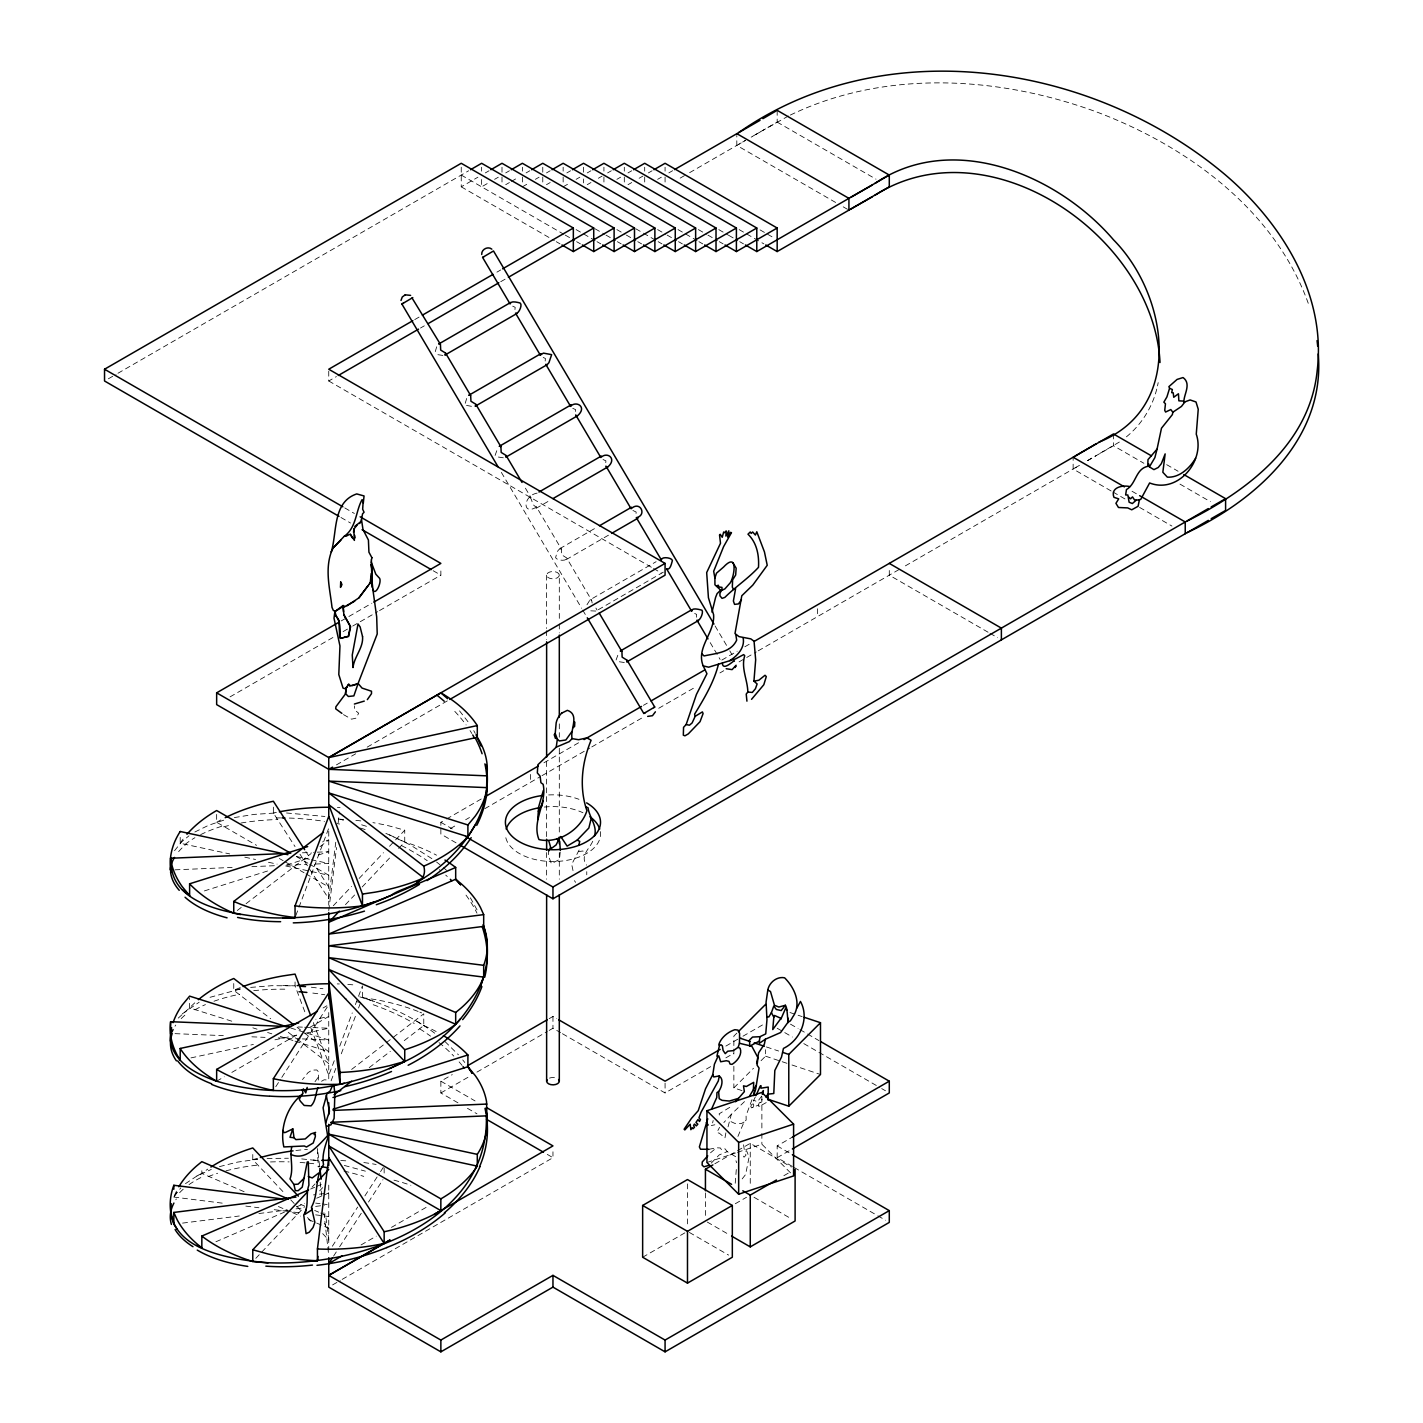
<?xml version="1.0" encoding="UTF-8"?>
<svg xmlns="http://www.w3.org/2000/svg" width="1423" height="1423" viewBox="0 0 1423 1423"><rect width="100%" height="100%" fill="white"/><g stroke="black" fill="none" stroke-linecap="round" stroke-linejoin="round"><path stroke-width="0.75" stroke-dasharray="5 3.75" d="M696.381 617.226L696.63 614.398L693.748 613.046M545.169 361.033L545.418 358.489L542.537 357.155M514.948 309.556L515.179 307.315L512.298 305.981M560.217 852.021L559.506 859.403L551.395 863.725L548.264 855.259L548.673 851.096M335.757 842.256L328.749 898.785L299.844 854.031M338.176 822.69L339.528 811.822M328.749 910.542L336.557 847.503M592.751 841.242C589.353 849.015 579.748 855.81 586.596 865.148M744.496 1101.598L731.369 1114.262L727.989 1127.052M725.89 1132.85L724.947 1137.955L719.344 1133.17L716.801 1132.583L719.558 1127.354M495.097 455.431L497.676 448.209M616.088 659.987L618.72 652.766M1157.522 385.9L1158.197 382.627M597.073 610.058L595.899 608.066M736.296 1169.528L735.14 1184.381M318.307 1080.057L318.716 1072.142L316.813 1069.971L311.904 1070.114L307.991 1072.675L302.494 1079.577M1156.739 389.119C1151.883 408.348 1140.57 425.886 1124.864 438.053M758.512 1105.102L759.206 1102.843L761.163 1102.078L759.953 1106.062L758.566 1106.276L758.512 1105.102L751.486 1107.859L750.775 1106.4L755.275 1097.115M737.914 1136.443L744.033 1122.071L746.15 1120.079L746.079 1115.561L752.002 1099.641M752.98 1107.574L753.781 1105.137L753.229 1103.91L751.611 1104.408M586.97 604.775L590.047 599.83L656.128 561.694M295.842 915.54L298.19 909.297M298.972 907.216L328.749 828.168L328.749 905.224M334.245 1060.74L328.749 1075.308L309.947 1025.378M339.723 1046.19L352.264 1012.909M355.394 1004.585L357.76 998.341M358.543 996.26L362.456 985.854L362.456 997.63L371.723 1000.618M331.097 1080.822L335.81 1068.353M341.289 1053.785L355.394 1016.342M358.543 1008.035L360.891 1001.792M174.353 1195.711L177.039 1189.948A158.611 91.57 0 0 1 177.911 1188.347M466.655 398.493L464.698 405.093L473.094 406.604M436.665 346.803L434.62 353.971M579.125 850.029L571.69 864.384L573.184 871.392M731.369 1114.262L723.845 1122.569M314.999 1081.693L317.934 1077.673L318.485 1079.31M761.714 1096.066L757.463 1101.74L753.639 1100.246M174.353 1196.138L180.863 1187.831M174.104 1196.672L177.075 1192.172M174.531 850.705L181.593 841.918L188.974 835.799M275.76 1086.727L280.58 1079.274M281.79 1077.407L327.557 1006.559M332.359 1246.228L357.653 1207.078M364.893 1195.889L379.336 1173.513M380.546 1171.645L384.157 1166.06M333.569 1256.135L338.389 1248.683M339.599 1246.815L361.282 1213.25M368.504 1202.061L382.947 1179.685M742.183 1178.902L745.599 1174.544L749.103 1157.024L746.541 1150.673L744.62 1151.883L743.571 1144.786M713.172 1120.506L712.621 1122.889M178.249 1018.103L189.615 1007.893A158.682 91.606 0 0 1 196.303 1001.472M333.32 905.722L351.552 886.44M359.147 878.418L383.463 852.715M389.546 846.276L394.1 841.455M395.612 839.855L404.737 830.214L389.422 825.98A158.629 91.588 0 0 0 372.915 822.636M345.469 904.637L354.594 894.996M362.189 886.974L389.546 858.051M398.653 848.41L404.737 841.989L404.737 830.214M312.046 1187.12L315.07 1183.9M255.82 1258.341L304.433 1206.917M319.641 1190.855L322.683 1187.636M736.883 1033.098L733.859 1036.104L733.859 1046.901M741.988 1090.605L733.859 1087.884L753.496 1068.264M761.038 1060.704L765.574 1056.186L765.574 1049.712M182.322 1013.816L199.184 1002.201M729.768 1107.361L719.077 1113.871L719.504 1115.116L716.641 1117.268M710.522 1152.808L716.427 1147.774L720.412 1147.987L721.674 1150.086L724.965 1148.752L727.224 1151.616L736.812 1157.397M711.215 1163.142L719.238 1154.907L727.224 1151.616M185.47 1183.651L196.961 1175.985L211.316 1169.421M237.267 910.507L244.294 905.081M246.054 903.712L311.157 853.515M319.962 846.721L328.749 839.944L322.434 841.936M351.623 1069.42L423.769 1013.799L423.769 1025.556L402.656 1041.849M369.215 1067.624L390.329 1051.348M537.111 493.123C523.148 495.489 521.796 516.14 536.524 507.033L561.391 549.082L561.658 554.774L566.603 557.887L591.63 600.257L592.146 602.978M561.302 548.922C557.549 547.837 556.482 554.81 555.61 557.62C556.322 560.324 566.496 561.694 566.728 558.136M1119.35 442.055L1099.001 453.901M766.232 1102.594L759.953 1106.062M1087.368 460.696L1113.48 445.719L1143.896 463.275M788.413 116.01L762.853 130.4M1075.165 467.847L1079.577 465.285L902.68 567.421M1087.457 460.696L1096.261 455.573M777.171 110.336L777.171 122.111L751.148 137.142M108.379 378.785L116.046 374.356M117.967 373.253L468.647 170.778M461.248 167.203L461.248 186.822L477.915 177.199M485.332 172.912L489.032 170.778M487.182 183.62L481.632 186.822L481.632 177.021M494.599 179.334L498.299 177.199M505.716 172.912L509.416 170.778M505.716 184.688L509.416 182.553M511.266 181.468L518.684 177.199M526.101 172.912L529.801 170.778M522.383 186.822L527.951 183.62M535.368 179.334L539.068 177.199M546.485 172.912L550.185 170.778M546.485 184.688L550.185 182.553M566.852 172.912L570.57 170.778M563.152 186.822L568.72 183.62M576.119 179.334L579.837 177.199M587.237 172.912L590.954 170.778M587.237 184.688L590.954 182.553M598.354 178.266L602.071 176.132M607.621 172.912L611.339 170.778M616.888 179.334L620.588 177.199M628.005 172.912L631.723 170.778M628.005 184.688L631.723 182.553M639.123 178.266L642.84 176.132M648.39 172.912L652.09 170.778M414.751 319.588L420.479 316.28M496.912 272.149L500.736 269.943M657.657 179.334L661.357 177.199M668.846 172.877L672.617 170.707M328.749 371.19L328.749 380.99L336.397 376.579M420.479 328.037L424.303 325.831M500.736 281.701L506.463 278.392M680.176 178.106L687.718 173.748M689.621 172.663L745.723 140.272L738.857 144.239M341.218 620.926L346.963 617.6M348.884 616.497L371.865 603.227M536.009 508.402L549.225 500.771M230.064 696.861L333.551 637.13M343.121 631.599L350.787 627.169M352.708 626.067L377.629 611.677M379.532 610.574L440.863 575.159L440.863 567.315M559.79 548.655L595.668 527.951M566.247 559.577L609.667 534.497M598.371 609.667L664.452 571.512M336.433 764.898L355.661 753.799M367.187 747.146L447.907 700.543M456.054 842.843L440.863 834.056L440.863 822.298L444.67 820.093M446.591 818.99L482.842 798.054M543.942 762.781L580.282 741.792M643.427 705.346L647.252 703.14M721.87 660.059L737.167 651.218M744.834 646.789L750.561 643.481M450.397 828.56L456.125 825.251M465.659 819.737L469.483 817.531M484.745 808.726L540.117 776.762M542.021 775.66L589.851 748.036M591.772 746.933L643.427 717.103M658.724 708.28L695.082 687.291M719.949 672.919L723.773 670.713M739.088 661.873L744.834 658.564M746.737 657.462L756.307 651.947M758.228 650.827L900.777 568.542M323.057 1007.982L326.845 1005.794M216.652 1081.178L224.247 1076.802M231.842 1072.408L296.446 1035.108M309.752 1027.424L328.749 1016.467L315.835 1019.242M321.545 1081.267L324.124 1079.79L329.887 1080.093M457.957 1102.825L440.863 1092.953L440.863 1081.195L452.265 1074.614M549.171 1018.655L552.96 1016.467L556.767 1018.655M440.863 1092.953L469.359 1076.5M476.954 1072.106L547.268 1031.533M549.171 1030.43L552.96 1028.242L560.555 1032.618M361.051 1244.947L376.259 1236.16M391.45 1227.391L427.558 1206.544M725.872 1046.083L741.063 1037.314M742.966 1036.211L763.866 1024.151M332.591 1284.916L340.257 1280.487M342.16 1279.384L552.96 1157.682L552.96 1151.794M562.459 1033.721L665.075 1092.953L710.664 1066.627M725.872 1057.858L733.468 1053.465M714.773 1163.818L750.259 1143.327L791.366 1167.056M792.38 1166.451L777.171 1157.682L777.171 1145.906L792.38 1137.137M777.171 1157.682L792.38 1148.912M642.645 1257.238L685.619 1232.425M735.317 1203.733L746.524 1197.259M783.895 1175.683L791.366 1171.36M760.024 132.09L751.184 137.159M194.862 831.993L208.754 825.215L223.802 820.164M196.925 1175.967L198.42 1175.149M744.033 1122.071L741.365 1123.512L734.677 1123.334L730.07 1121.235M198.722 1174.989L201.835 1173.424A158.665 91.606 0 0 1 207.776 1169.119M529.658 497.427C533.074 499.348 530.868 505.307 536.453 506.873M590.136 599.777L591.541 600.097M790.352 115.05C886.262 68.855 1000.44 76.326 1098.289 112.577C1188.845 147.103 1276.573 211.529 1309.267 306.176M310.623 1189.041L314.643 1187.316M316.671 1186.444L322.719 1183.829M215.94 1241.745L284.44 1212.129M296.518 1206.917L304.575 1203.431M316.671 1198.202L328.749 1192.99L313.487 1194.893M240.238 987.598L233.746 990.266L233.746 980.447M210.035 997.31L240.718 988.914M578.289 851.648L582.968 850.972L584.711 853.978M706.946 1162.502L735.424 1153.021M737.47 1152.345L761.874 1144.199L793.589 1175.914M595.792 611.054L588.731 610.734M204.361 890.923L267.613 870.983M286.592 865.006L309.787 857.695M318.218 855.027L328.749 851.701L313.38 852.341M219.48 1166.611L237.499 1162.111L257.51 1159.247L252.778 1159.709L252.778 1151.865M257.474 1158.286L252.778 1159.709L284.689 1193.452M711.304 1125.557L714.826 1124.775M190.967 1057.894L253.401 1044.446M274.941 1039.822L296.464 1035.179M305.073 1033.329L328.749 1028.224L304.593 1027.228M708.903 1149.322L716.427 1147.774M234.368 817.567L254.077 814.401L275.404 812.995M240.238 988.967L233.746 990.266L270.69 1018.761M761.358 1099.89L762.319 1099.748M182.571 1223.104L239.295 1215.989M258.933 1213.517L287.304 1209.959M296.02 1208.856L302.565 1208.038M315.657 1206.402L324.391 1205.299M250.661 987.402L271.757 985.694L294.081 985.837M267.097 1158.482L288.389 1158.233M442.855 355.43L435.776 354.363M503.333 457.797L496.253 456.73M624.306 662.513L617.226 661.446M302.405 852.804L311.175 852.43M175.011 869.827L232.109 867.461M251.889 866.66L276.044 865.646M287.019 865.202L306.799 864.384M315.568 864.028L328.749 863.476L311.53 859.777M282.732 985.499L295.059 985.854L305.233 1012.909M286.521 812.978L324.924 816.464M298.012 1026.961L302.405 1027.139M175.011 1033.649L223.322 1035.642M251.889 1036.816L265.052 1037.367M278.232 1037.918L300.2 1038.826M302.405 1038.915L328.749 1040L290.808 1028.029M343.245 819.399L340.061 819.257L341.129 819.47M301.694 1158.909L319.072 1160.759M313.22 1159.994L317.436 1160.528A158.576 91.552 0 0 1 319.552 1160.439M311.335 987.206L322.968 988.736M315.657 1203.111L320.033 1203.645M322.203 1203.929L328.749 1204.747M173.837 1197.063L224.016 1203.36M245.841 1206.099L258.933 1207.753M274.212 1209.675L291.662 1211.862M293.849 1212.129L300.395 1212.947M315.657 1214.868L322.203 1215.687M324.391 1215.971L328.749 1216.523L320.691 1213.036M362.456 997.63L374.783 999.48A158.611 91.57 0 0 1 416.832 1010.97L418.149 1011.468M296.464 856.521L309.378 859.296M180.205 837.382L180.205 843.252L229.726 853.925M244.792 857.162L255.553 859.492M268.467 862.267L277.094 864.117M285.703 865.967L309.378 871.072M311.53 871.534L328.749 875.252L309.752 864.277M338.532 818.954L344.348 820.235M341.395 819.541L343.245 819.95M344.33 1165.437L365.409 1171.165M359.734 996.847C386.54 1004.691 412.439 1016.484 434.851 1033.311M361.655 824.806L367.33 826.585M231.771 1021.198L189.615 1007.893L189.615 998.092M252.849 1027.833L257.065 1029.167M267.613 1032.493L271.829 1033.827M280.26 1036.478L292.907 1040.462M295.023 1041.138L328.749 1051.757L302.37 1031.408M789.978 1012.536L796.08 1014.563M798.107 1015.257L802.181 1016.609M766.41 1046.954L778.612 1051.028M765.574 1056.186L789.978 1064.315M792.006 1064.991L820.484 1074.49M372.488 1000.885L374.783 1001.685M419.892 1012.18L421.635 1012.891M385.864 833.362L404.737 841.989A158.682 91.606 0 0 1 436.523 855.187M389.422 834.803L410.322 844.96L433.019 859.367M300.555 1204.32L304.575 1206.064M314.643 1210.422L318.681 1212.165M244.133 1191.709L201.835 1173.424L201.835 1167.554M278.392 1206.526L290.47 1211.738M292.498 1212.609L300.555 1216.096M308.613 1219.582L314.643 1222.197M316.671 1223.069L322.719 1225.665M324.729 1226.537L328.749 1228.28L324.195 1223.46M777.171 122.111L875.981 179.156M835.621 202.457L736.812 145.413L736.812 135.594M843.216 206.833L848.926 210.124M760.078 229.903L773.365 237.588M1166.682 464.663L1178.084 471.244M739.177 229.619L763.866 243.867M1179.987 484.122L1210.386 501.679M718.793 229.619L728.291 235.097M728.807 235.4L737.79 240.576M739.693 241.679L743.482 243.867M698.408 229.601L706.519 234.297M707.907 235.097L717.405 240.576M719.309 241.679L723.115 243.867M1132.032 491.255L1137.724 494.546M678.024 229.601L697.021 240.576M698.924 241.679L702.731 243.867M1111.132 490.971L1073.138 469.021L1073.138 457.245M1113.035 492.056L1126.34 499.74M1139.627 507.424L1171.929 526.065M657.639 229.601L665.751 234.297M667.138 235.097L676.636 240.576M678.54 241.679L682.346 243.867M635.868 228.818L656.252 240.576M658.155 241.679L661.962 243.867M616.87 229.601L624.999 234.297M626.369 235.097L635.868 240.576M637.771 241.679L641.577 243.867M595.116 228.818L604.615 234.297M605.985 235.097L615.501 240.576M617.386 241.679L621.193 243.867M576.102 229.601L595.116 240.576M597.002 241.679L600.808 243.867M461.248 175.065L563.846 234.297M565.233 235.097L574.732 240.576M576.635 241.679L580.424 243.867M461.248 186.822L554.347 240.576M556.251 241.679L560.039 243.867M988.078 632.221L889.286 575.177L889.286 567.315M989.981 633.306L997.576 637.7M328.749 380.99L651.609 567.403M653.531 568.506L661.233 572.953M344.775 507.922L354.38 513.472M340.933 517.474L350.538 523.024M433.179 570.73L440.863 575.159M440.863 822.298L452.265 828.88M790.476 1024.151L798.072 1028.527M799.975 1029.629L805.667 1032.92M807.57 1034.023L818.972 1040.604M777.171 1028.242L782.881 1031.533M784.767 1032.618L792.38 1037.011M803.782 1043.593L879.77 1087.474M881.673 1088.577L885.48 1090.765M296.446 856.593L307.848 863.174M216.652 814.436L216.652 822.281L256.549 845.333M279.353 858.496L283.159 860.684M285.045 861.787L304.06 872.744M305.945 873.847L328.749 887.009L314.305 864.633M777.171 1145.906L792.38 1154.693M794.265 1167.554L875.981 1214.726M877.884 1215.829L885.48 1220.205M754.012 1197.259L791.366 1218.835M707.302 1222.072L729.714 1235.022M440.863 1081.195L475.069 1100.94M689.355 1232.425L728.594 1255.086M467.456 1108.321L476.954 1113.8M547.268 1154.391L552.96 1157.682M572.775 408.33L575.657 409.664L575.408 412.652M603.032 459.504L605.896 460.856L605.664 464.254M416.886 1021.287L423.769 1025.556M632.897 510.466L636.134 512.031L635.939 515.837M297.087 1027.335L300.609 1030.056M288.282 1032.315L295.326 1037.758M297.087 1039.11L328.749 1063.532L313.078 1021.927M343.459 714.595L351.534 719.166L356.088 718.135L358.649 713.225L354.505 709.739L354.434 705.933M436.559 862.018L440.009 864.757M443.353 867.532L446.591 870.378M445.061 1041.6L458.419 1054.799M290.772 1199.891L301.409 1211.133M307.475 1217.554L312.046 1222.375M322.683 1233.634L328.749 1240.056L325.529 1213.961M459.54 710.895L468.629 722.564M462.724 1059.904L464.787 1062.483M574.447 880.659L575.586 882.367M305.874 851.594L309.485 857.18M273.358 807.143L273.358 813.013L295.023 846.578M470.39 897.824L478.715 912.908M715.093 625.978L728.647 648.941M729.786 650.862L732.045 654.687M710.202 642.627L720.109 659.4M525.407 488.178L531.064 497.73M501.358 472.4L581.633 608.244M582.754 610.147L586.151 615.892M473.752 730.639L475.246 733.396M743.5 1156.152L744.033 1157.201L745.901 1155.316L745.296 1151.438M735.94 1160.759L736.687 1162.716M319.606 1166.149L317.436 1148.752L318.254 1167.038M320.139 1182.264L322.025 1197.472M323.91 1212.698L328.749 1255.744M1113.48 433.962L1113.48 445.719M817.531 608.742L817.531 616.586M761.874 1096.742L761.874 1131.267M761.874 1133.42L761.874 1144.199M750.259 1143.327L750.259 1186.48M733.859 1049.053L733.859 1057.68M733.859 1066.307L733.859 1087.884M705.434 1192.936L705.434 1216.683M687.487 1183.883L687.487 1227.035M665.075 167.22L665.075 171.134M665.075 177.021L665.075 182.909M665.075 1083.152L665.075 1092.953M644.69 167.22L644.69 171.134M644.69 177.021L644.69 182.909M624.306 167.22L624.306 171.134M624.306 177.021L624.306 182.909M603.921 167.22L603.921 171.134M603.921 177.021L603.921 182.909M586.756 871.659L586.756 874.807M583.537 167.22L583.537 173.09M583.537 178.978L583.537 182.909M563.152 167.22L563.152 171.134M563.152 177.021L563.152 182.909M559.31 575.159A6.35 3.664 0 0 1 549.794 578.343A6.35 3.664 0 0 1 549.794 571.993A6.35 3.664 0 0 1 559.31 575.159L559.31 621.78M559.31 623.986L559.31 632.861M559.31 723.862L559.31 737.185M559.31 748.285L559.31 834.839M559.31 852.59L559.31 879.218M552.96 1016.467L552.96 1028.242M546.628 575.159L546.628 628.432M546.628 630.656L546.628 639.532M546.628 761.59L546.628 837.062M546.628 852.59L546.628 879.218M542.768 167.22L542.768 173.09M542.768 177.021L542.768 182.909M530.548 774.432L530.548 782.276M522.383 167.22L522.383 171.134M522.383 177.021L522.383 182.909M501.999 167.22L501.999 173.09M501.999 177.021L501.999 182.909M481.632 167.22L481.632 171.134M384.157 1168.016L384.157 1173.904M328.749 1012.536L328.749 1081.178M328.749 1185.128L328.749 1249.856M295.059 981.941L295.059 985.854M548.691 794.941A47.564 27.464 0 0 1 578.983 799.317M600.328 831.601A47.564 27.464 0 0 1 555.095 861.502A47.564 27.464 0 0 1 505.396 834.056M544.315 807.054A47.564 27.464 0 0 1 582.95 812.746M549.491 1078.118A6.35 3.664 0 0 1 556.962 1078.349M178.64 851.648A165.744 65.547 -0.7 0 1 186.039 844.284M180.205 843.252A158.504 91.517 0 0 1 185.132 836.475M184.99 844.497A165.637 67.361 4.7 0 1 194.915 837.72M200.661 834.643A165.637 67.361 4.7 0 1 223.375 825.767M216.652 822.281A158.504 91.517 0 0 1 220.85 819.95M223.624 826.834A165.637 74.085 9.6 0 1 229.957 825.251M241.021 823.028A165.637 74.085 9.6 0 1 277.894 819.541M273.341 813.013A158.611 91.57 0 0 1 276.347 812.391M337.411 807.375A158.611 91.57 0 0 1 340.061 807.481M276.275 817.94A165.762 84.064 13.1 0 1 280.58 817.905M289.296 818.065A165.762 84.064 13.1 0 1 324.48 821.373M337.02 823.543A165.762 84.064 13.1 0 1 339.528 824.042M401.464 845.582A165.833 107.419 13.7 0 1 427.238 860.684M439.298 869.666A165.833 107.419 13.7 0 1 440.934 871.001M445.719 875.109A165.833 107.419 13.7 0 1 447.284 876.497M194.951 1009.814A165.833 69.14 6.4 0 1 205.446 1004.602M213.966 1001.241A165.833 69.14 6.4 0 1 239.526 994.268M423.769 1025.556A158.665 91.606 0 0 1 436.594 1031.746M419.714 1028.865A165.797 110.834 12.8 0 1 430.564 1036.14M439.031 1042.614A165.797 110.834 12.8 0 1 453.812 1056.115M459.113 1061.896A165.797 110.834 12.8 0 1 462.101 1065.436M312.811 993.076A165.833 88.066 13.9 0 1 324.764 994.766M344.686 998.644A165.833 88.066 13.9 0 1 346.678 999.106M356.568 1001.614A165.833 88.066 13.9 0 1 360.499 1002.699M208.292 1176.59A165.797 71.399 8.1 0 1 217.63 1173.264M225.972 1170.844A165.797 71.399 8.1 0 1 258.274 1165.028M340.773 1160.545A158.576 91.552 0 0 1 349.222 1161.043M363.843 1162.555A158.576 91.552 0 0 1 376.134 1164.476M318.023 1166.22A165.708 91.979 14.4 0 1 320.015 1166.504M344.01 1171.058A165.708 91.979 14.4 0 1 363.754 1176.376M355.857 820.36A158.629 91.588 0 0 1 361.584 821M360.375 828.079A165.762 96.924 14.7 0 1 368.61 830.658M384.708 836.546A165.762 96.924 14.7 0 1 387.341 837.631M465.997 895.12A165.762 117.291 9.1 0 1 476.99 913.157M175.011 1026.196A165.762 65.725 1.5 0 1 175.758 1025.076M181.183 1018.619A165.762 65.725 1.5 0 1 185.719 1014.51M253.739 990.675A165.762 78.461 11.4 0 1 284.796 989.181M337.233 983.898A158.7 91.623 0 0 1 339.368 983.969M347.817 984.431A158.7 91.623 0 0 1 356.212 985.143M373.2 1004.727A165.762 102.296 14.5 0 1 414.218 1023.439M175.812 1199.785A165.833 66.116 -2.6 0 1 176.345 1198.966M179.636 1192.687A165.762 66.899 4 0 1 183.976 1188.543M189.028 1184.612A165.762 66.899 4 0 1 201.123 1177.444M295.913 1150.513A158.611 91.57 0 0 1 307.421 1149.357M270.459 1161.951A165.744 83.352 12.9 0 1 289.136 1161.897M300.075 1162.449A165.744 83.352 12.9 0 1 313.932 1163.747M393.975 1180.165A158.398 91.463 0 0 1 410.873 1185.288M454.791 711.375A165.477 113.591 11.5 0 1 466.121 724.947M470.035 730.604A165.477 113.591 11.5 0 1 471.849 733.503"/><path stroke-width="1.5" d="M317.347 1011.273L216.652 1069.42L216.652 1081.178C278.766 1099.872 347.639 1089.769 405.199 1061.291C454.755 1037.936 501.43 983.613 483.482 925.661M486.897 775.855A158.611 91.57 0 0 0 477.292 737.345L477.292 725.57A158.611 91.57 0 0 0 440.863 692.841L328.749 757.57L216.652 692.841L216.652 704.616L328.749 769.327L486.897 775.855L486.559 789.925A158.629 91.588 0 0 1 475.229 816.126L467.9 824.966L467.9 836.742A158.665 91.606 0 0 1 423.769 866.145C429.195 885.48 402.015 886.707 391.218 895.334C352.032 912.214 308.88 919.881 266.279 917.568C232.145 914.171 166.438 905.046 171.436 857.624M481.721 254.468C481.259 249.381 487.911 245.877 491.842 249.15M561.747 713.101L567.368 710.344C579.961 714.595 569.947 729.483 572.082 738.626L569.218 741.65L556.251 747.146L537.876 764.756L537.325 772.92L540.117 776.193L540.936 782.721L543.124 784.269C547.286 803.319 531.49 821.107 538.961 839.57C558.385 844.177 580.886 829.52 586.934 810.736C578.983 787.542 581.811 762.781 591.096 740.227L586.934 737.914L578.556 739.711L572.082 738.626M1136.248 500.202L1132.352 503.529L1129.115 502.23L1127.852 494.991L1125.646 494.973L1126.447 489.583C1136.319 483.82 1135.536 468.967 1147.738 466.317L1147.987 459.629L1157.041 449.152L1161.488 428.198L1172.392 414.573L1172.819 412.225L1170.809 409.557L1165.579 412.047L1164.743 410.286L1165.455 403.776L1163.854 402.175L1166.931 396.892L1169.581 388.283L1168.888 386.647L1177.07 379.425L1183.047 377.557C1191.94 383.979 1183.278 395.078 1183.954 402.211L1190.126 399.952L1195.996 401.962L1198.237 409.237L1196.263 434.175C1205.423 460.394 1178.173 494.19 1149.624 482.966L1140.695 499.455L1136.248 500.202L1134.416 499.811L1132.512 496.894L1130.573 498.797L1128.759 497.125M749.53 1096.119L753.407 1089.662L753.692 1082.352L746.364 1086.496L743.5 1085.82L744.354 1091.654L735.566 1101.74M714.897 578.023L713.67 571.281L723.596 546.628L731.475 532.647L730.284 532.415L727.615 537.076L728.825 530.815L725.89 536.097L726.175 530.904L724.663 532.682L723.684 531.989L722.226 537.289L720.269 534.301L719.522 534.888L720.5 543.266L706.68 572.562L708.423 597.696L713.599 614.7C715.04 632.612 695.687 647.839 703.211 665.893L708.654 667.191L735.371 658.991L743.624 654.616L744.727 655.665C740.832 668.276 747.591 679.678 747.84 692.023L752.305 692.45L755.453 688.714L757.107 683.947L753.941 681.155L755.666 659.81L754.065 641.257L750.81 638.874L738.999 636.615L734.997 633.555L741.792 595.757L752.803 585.102L767.228 565.287L764.453 551.928L756.787 531.775L755.4 535.048L752.66 531.989L751.219 533.412L750.241 531.971L747.982 534.194C756.929 542.839 759.206 555.379 758.495 567.332C748.107 578.61 735.46 586.81 724.841 597.411L722.066 598.371L719.967 595.846L719.913 593.48L721.212 590.634L724.93 588.855L730.266 582.807C734.553 576.244 738.235 551.359 723.56 567.066L716.481 573.184L714.897 578.023L714.933 584.8L721.212 590.634M302.405 1089.716L302.992 1093.611C287.233 1105.742 279.531 1127.905 283.853 1146.938L304.309 1145.995L306.479 1147.009L313.22 1143.007L315.337 1136.639L315.301 1134.665L314.056 1134.558L315.586 1132.388L311.014 1133.864L305.233 1138.951L295.877 1139.61L294.027 1137.742L290.007 1137.297L292.818 1128.901L294.027 1137.742M560.342 850.331L559.666 841.491L556.838 838.681M767.797 990.07C769.096 982.635 776.816 976.178 784.607 977.814C794.692 987.9 802.038 1004.033 792.682 1017.089C785.496 1030.608 788.982 1010.045 785.371 1005.278L778.843 1007.039L774.468 1005.278L770.483 991.493L767.797 990.07L766.072 1002.148L766.961 1019.722L765.734 1033.898L759.953 1036.691L752.536 1037.065L749.476 1040.124L749.796 1046.083L759.366 1041.102L759.953 1036.691M537.681 819.701L538.694 806.859L543.319 790.512M753.994 1095.372L754.35 1091.121M773.81 1017.178L774.557 1015.471L780.978 1018.352L772.76 1029.558L773.81 1017.178L771.426 1012.642L773.774 1006.043L776.335 1009.476L781.191 1010.543L785.371 1005.278M331.986 1086.87L330.083 1091.121L327.165 1093.202L323.092 1107.77L327.948 1137.617C325.049 1146.422 321.723 1155.351 323.537 1164.69C314.412 1177.106 319.019 1193.666 311.406 1207.238L314.874 1222.232L313.06 1227.515L309.307 1232.176L306.07 1233.652L303.739 1214.94C309.538 1205.708 305.376 1194.893 308.898 1185.057L308.311 1161.844L307.243 1161.986L302.245 1187.138L298.154 1190.677L295.326 1190.66L293.921 1184.47L290.007 1178.956C293.903 1168.336 289.527 1157.699 291.679 1147.027M354.843 526.385L361.086 521.441L362.563 513.845L364.057 512.244L362.669 509.238L363.203 500.843L362.047 499.686C355.608 511.284 356.622 527.239 344.419 536.222L350.36 534.248L354.398 540.384L353.758 529.231L357.155 524.945M353.544 532.291L353.865 529.16M401.001 300.449L402.264 296.998L405.217 294.828M416.832 882.26C457.85 859.065 494.635 814.49 486.132 764.631M486.773 788.555L486.541 790.814M289.225 1026.606L170.618 1021.696L170.618 1033.472L170.973 1031.017A158.629 91.588 0 0 1 171.649 1027.673M317.436 1248.985L328.749 1157.682L384.157 1243.435A158.611 91.57 0 0 1 317.436 1248.985L317.436 1260.742L316.119 1260.92M317.987 1256.402L317.436 1260.742L313.202 1260.547A158.629 91.588 0 0 1 268.093 1254.001L252.778 1249.785L252.778 1261.543C346.75 1272.091 496.2 1225.256 485.901 1108.339M484.905 763.849A165.762 120.03 5.9 0 1 486.933 787.631L486.791 788.395M556.251 747.146L557.336 739.142L555.219 733.468L556.18 722.777A11.224 6.475 -60 0 1 561.747 713.101M762.888 1094.251L763.386 1090.552L762.266 1094.234M1184.683 402.264L1181.446 406.444L1172.819 412.225M753.461 1095.621L755.613 1089.52L759.064 1068.086L757.107 1065.204L757.943 1057.663L751.824 1046.243L739.444 1043.272L738.181 1047.275L733.379 1050.636L727.758 1051.206L725.25 1053.643L723.097 1050.405L722.368 1045.852L720.945 1044.695L719.433 1045.638L716.89 1056.257L718.793 1055.884L720.661 1061.771L726.335 1060.74L728.985 1061.362L730.052 1064.066L732.009 1064.351C737.167 1061.291 742.539 1054.532 740.12 1048.306L738.181 1047.275M170.618 1033.472C171.614 1028.367 169.39 1040.213 170.44 1041.191C174.371 1063.301 197.512 1074.525 216.67 1081.213A158.451 91.534 -0.1 0 1 180.152 1048.466M756.645 1063.515L758.655 1052.771L764.364 1044.18L765.343 1039.235L780.587 1032.564L788.235 1021.927M712.798 1074.561L713.759 1076.962L719.309 1075.93L718.295 1081L700.988 1112.359L698.96 1117.891L700.454 1119.581L699.493 1121.52L697.964 1119.527L695.954 1122.48L697.821 1124.188L696.345 1125.895L694.406 1124.081L693.535 1125.593L694.495 1127.283L693.001 1128.759L692.272 1127.639L690.866 1129.684L690.173 1124.206L684.819 1129.933L684.143 1129.204L691.4 1118.442L698.231 1110.687L705.541 1088.755L712.798 1074.561L714.399 1064.262L717.904 1056.524M1157.041 449.152L1154.871 457.619L1149.41 466.886L1153.928 469.643L1158.233 467.491L1161.346 463.649L1165.152 453.901L1162.84 472.258L1167.358 477.15C1179.4 477.879 1189.717 468.096 1195.569 458.331M348.137 685.459L348.35 684.481L349.72 686.011L358.009 683.68L377.22 633.982L376.686 616.87L372.968 590.207M171.222 1203.609C166.562 1251.013 234.101 1259.657 268.111 1262.859M578.894 844.924L579.73 841.349L577.169 840.139L567.137 846.134L560.751 836.528M371.385 559.968L371.901 557.745M739.444 1043.272L739.586 1033.383L738.057 1030.11L734.855 1029.701C727.989 1031.906 721.07 1037.545 718.828 1044.5L719.433 1045.638M711.998 612.157L715.609 597.358L717.103 593.604L720.874 589.958M541.683 806.432L543.177 800.633M331.363 551.839C324.693 570.143 330.029 589.389 332.004 607.372L333.373 610.503L335.294 611.232L341.129 607.746M594.423 836.137C597.82 826.087 589.104 817.211 588.037 807.73L585.689 806.93M367.347 699.618L371.492 693.677L371.492 691.222L362.047 688.092L358.116 683.502L353.865 695.883L348.35 696.487L345.789 693.801L345.896 688.216L347.39 686.989M305.981 1209.337L305.073 1214.264L312.099 1209.728L312.082 1208.252M346.109 689.942L345.06 694.477L335.917 706.733L335.703 708.814L341.876 713.35M318.112 1087.706C315.23 1093.682 316.119 1100.637 311.086 1105.867L304.184 1105.458L300.342 1101.189L299.239 1099.179L302.032 1094.465M558.421 840.264L556.126 844.924L551.021 848.731L548.904 841.171M325.618 1123.227L329.478 1111.114L326.258 1095.354M695.189 716.285L692.129 722.92L689.444 725.214L686.153 724.538L683.556 727.349L683.325 735.193L684.925 735.816L688.287 733.894L700.045 721.674L703.087 713.581L702.411 711.909L695.189 716.285L694.602 714.15C704.225 698.462 714.115 681.919 718.473 664.167M655.398 711.82L652.481 715.698L647.678 716.392M736.118 665.235L732.098 669.628L726.175 668.721M686.153 724.538L696.416 694.477L706.946 673.702L703.211 665.893M363.31 502.995L364.057 495.951L356.728 493.923C332.413 502.034 337.251 532.202 331.257 552.035L333.267 547.677L340.915 540.082M285.792 917.942L295.059 917.622L295.059 905.846L328.749 816.411L328.749 757.57L665.075 563.401L665.075 575.159L449.828 699.44M735.602 588.553L733.396 601.022L734.57 604.384L738.448 603.921L741.472 599.759M708.903 1149.322L700.507 1149.215L699.369 1146.92L707.765 1118.78M480.476 986.406L483.678 977.085L483.678 965.31A158.7 91.623 0 0 0 483.678 926.391L483.678 914.633L480.476 907.518A158.629 91.588 0 0 0 460.572 883.238L455.68 879.236L455.68 867.461A158.682 91.606 0 0 0 444.972 860.061M755.915 1095.657L760.202 1086.158L760.967 1085.66L760.914 1088.186L768.242 1087.065L768.082 1100.139M711.447 1109.353L716.765 1097.471L716.943 1092.615L718.615 1091.583A11.9 6.866 -60 0 0 721.052 1077.923L719.309 1075.93M756.413 1085.287L753.407 1089.662M1139.343 500.113L1138.08 506.286L1131.73 509.808L1127.727 507.904L1118.478 507.495L1115.934 503.315L1118.709 498.868L1113.942 497.321C1110.171 487.342 1122.765 484.834 1129.844 486.595M780.853 1019.188L785.692 1008.142M538.339 811.341L542.412 803.568M548.673 851.096L550.612 847.503M475.229 824.949L467.9 836.742L328.749 792.878L423.769 866.145M369.375 584.07L370.3 582.452M766.001 1097.115L767.886 1094.18L773.792 1093.504L774.824 1070.487L781.512 1057.058L783.45 1048.413C800.277 1040.338 809.829 1018.37 800.455 1001.454L796.809 1008.16M216.652 1069.42A158.504 91.517 0 0 0 273.358 1090.463L273.358 1078.687L328.749 992.934L340.061 1084.219L344.295 1083.277M332.359 1258.003L328.749 1263.588L342.054 1255.904M571.904 731.547L565.856 739.978L559.328 740.956L557.336 739.142M367.988 585.742L359.165 597.696L346.999 605.824M359.592 523.522L361.193 521.387M304.397 1177.942L298.101 1184.149L293.921 1184.47M358.649 597.998L370.852 582.114L372.239 570.659L370.852 564.469M354.398 704.029L364.27 701.094M747.84 692.023L746.221 694.068L746.933 701.165M751.54 699.333L763.813 684.73L766.303 676.565L765.023 675.267L758.85 680.23L753.941 681.155M555.219 733.468L554.223 734.677L555.432 738.43L556.304 737.701M460.572 1018.779L459.078 1020.504M458.775 1020.842L455.68 1024.24A158.647 91.588 0 0 1 404.737 1049.729L404.737 1061.487L389.422 1068.673M707.765 1155.867L702.25 1161.986L702.126 1165.099L703.94 1166.824L708.227 1165.526M327.326 1135.981C318.112 1145.568 305.66 1161.435 290.683 1154.355M771.426 1012.642L768.794 1017L766.837 1016.538M339.386 911.076L328.749 922.317L455.68 867.461M252.778 1249.785L307.475 1191.94M316.6 1182.3L328.749 1169.439M333.16 547.855L344.419 536.097L347.497 535.546M318.467 1173.192L312.242 1177.942L308.311 1176.465M738.395 1031.586L765.574 1004.407M768.438 1099.41L788.787 1106.187L788.787 1054.407L820.484 1022.71L804.208 1017.285M788.787 1106.187L820.484 1074.49L820.484 1022.71M577.169 840.139L588.855 828.026L591.363 817.78M540.384 355.216L515.535 313.167C518.274 314.963 523.006 304.735 520.089 303.01C517.26 302.245 510.448 300.449 510.092 303.953L482.593 257.421L493.496 250.982L713.955 624.074M570.623 406.409L545.774 364.359L547.179 364.662L548.922 362.705L551.644 354.647L543.426 353.117L540.295 355.056M707.996 638.891L696.968 620.25C699.636 622.153 703.762 612.619 702.037 610.254C699.12 609.4 691.631 607.319 691.631 611.196M522.028 482.45L506.054 455.431L501.181 452.425L500.914 446.715L475.816 404.257L470.942 401.233L470.675 395.541L445.577 353.082L440.685 350.058L440.436 344.348L412.083 298.047M587.272 617.795L643.801 713.474L654.705 707.018L627.081 660.236L622.136 657.141L621.922 651.521L599.19 613.046M654.722 707.018L653.744 707.658M722.315 663.136C722.813 672.207 735.015 658.885 734.464 661.055M412.777 297.585L401.891 304.024L497.979 466.655M455.68 1012.482L460.572 1008.48A158.611 91.57 0 0 0 480.458 984.2L483.678 977.085L328.749 957.626L455.68 1012.482L455.68 1024.24L328.749 969.383L404.737 1049.729M238.05 914.1L233.746 913.21L233.746 901.453L323.483 832.242M334.031 1094.767L351.623 1081.195M729.768 660.61C737.47 655.861 745.225 647.518 743.108 637.789M444.972 355.021L445.737 353.331M475.211 406.195L475.976 404.506M506.214 455.698L505.859 457.157L577.507 415.801C587.557 407.049 576.422 400.343 570.534 406.231M552.996 498.584L607.763 466.975C617.315 458.953 607.408 451.109 600.826 457.495L575.71 414.911M468.879 395.256L540.829 353.687M572.669 727.865L574.59 726.495L574.803 722.101L573.825 722.671M326.881 1126.322L331.043 1124.775L334.103 1118.425L334.867 1093.273L333.782 1084.593M765.343 1039.235L759.455 1043.219L759.366 1041.102M292.818 1128.901L285.525 1132.406L284.084 1132.619L282.768 1130.449M445.292 354.861L517.029 313.434M475.531 406.035L547.268 364.608M636.348 517.652C647.269 515.428 640.297 500.149 631.101 508.758L605.949 466.086M354.718 601.129L344.206 606.945L342.818 605.789M465.552 836.546L552.96 887.009L1185.234 521.974C1246.512 491.735 1309.783 444.172 1317.164 370.816C1326.592 294.561 1281.518 222.895 1225.594 175.065C1093.985 63.75 885.266 30.168 738.857 132.464M1099.001 442.126C1185.59 407.636 1168.016 294.792 1113.48 239.776C1057.751 174.744 952.681 130.542 874.949 183.425M762.924 118.66L777.171 110.336L889.286 175.065L756.787 251.551L745.385 244.969M577.418 415.854L576.066 415.605M607.657 467.029L606.305 466.78M754.386 641.275L1113.48 433.962L1151.492 455.894M1096.101 443.798L1075.165 456.071M874.949 195.2C989.056 122.538 1153.804 236.929 1160.012 362.509M1187.262 520.8L1208.287 508.58M1187.262 532.576C1256.989 499.793 1325.436 438.035 1318.232 353.936M339.012 516.353L104.537 380.99L104.537 369.233L461.248 163.289L573.344 228.018L573.344 251.551L561.943 244.969M470.515 169.711L481.632 163.289L593.729 228.018L593.729 251.551L582.327 244.969M490.882 169.711L501.999 163.289L614.113 228.018L614.113 251.551L602.712 244.969M511.266 169.711L522.383 163.289L634.498 228.018L634.498 251.551L623.096 244.969M531.651 169.711L542.768 163.289L654.882 228.018L654.882 251.551L643.481 244.969M552.035 169.711L563.152 163.289L675.267 228.018L675.267 251.551L663.865 244.969M572.42 169.711L583.537 163.289L695.634 228.018L695.634 251.551L684.25 244.969M592.804 169.711L603.921 163.289L716.018 228.018L716.018 251.551L704.616 244.969M613.188 169.711L624.306 163.289L736.403 228.018L736.403 251.551L725.001 244.969M633.573 169.711L644.69 163.289L756.787 228.018L756.787 251.551M653.957 169.711L665.075 163.289L777.171 228.018L777.171 251.551L889.286 186.822L889.286 175.065M412.83 320.691L328.749 369.233L665.075 563.401M422.382 315.159L493.087 274.354M502.639 268.822L573.344 228.018M674.502 169.604L760.024 120.332M338.3 375.476L418.558 329.14M428.127 323.626L498.815 282.803M508.385 277.289L593.729 228.018M573.344 251.551L614.113 228.018M593.729 251.551L634.498 228.018M438.835 343.939L510.59 302.512M614.113 251.551L654.882 228.018M634.498 251.551L675.267 228.018M654.882 251.551L695.634 228.018M675.267 251.551L716.018 228.018M695.634 251.551L736.403 228.018M716.018 251.551L756.787 228.018M736.403 251.551L777.171 228.018M499.313 446.306L571.068 404.879M538.997 492.02L601.306 456.054M216.652 692.841L339.297 622.029M373.787 602.125L440.863 563.401L360.144 516.798M599.457 525.763L631.545 507.228M611.57 533.412L638.002 518.15M332.591 767.122L328.749 769.327L477.292 737.345M692.023 609.595L620.286 651.023L621.78 651.272M698.48 620.517L626.725 661.944L627.169 660.414M484.745 796.951L538.196 766.09M584.106 739.586L641.506 706.448M651.076 700.916L704.652 670.002M459.86 845.031L552.96 898.785L1208.358 520.373M467.456 1065.827L547.268 1019.757M328.749 1257.701L328.749 1287.121L440.863 1351.85L552.96 1287.121L665.075 1351.85L889.286 1222.41L889.286 1210.635L665.075 1340.075L552.96 1275.364L440.863 1340.075L328.749 1275.364L389.546 1240.251M435.136 1213.908L440.828 1210.617L440.863 1198.86A158.504 91.517 0 0 0 477.292 1166.131L477.292 1154.355A158.593 91.57 0 0 0 486.897 1115.845L486.559 1101.793A158.611 91.57 0 0 0 475.229 1075.575L467.9 1066.734L467.9 1054.977A158.665 91.606 0 0 0 443.389 1035.606M328.749 1275.364L390.08 1239.949M434.157 1214.513L552.96 1145.906L486.453 1107.521M720.163 1049.374L665.075 1081.195L558.67 1019.757M642.645 1205.459L687.487 1179.56L732.329 1205.459L732.329 1257.238L687.487 1283.119L642.645 1257.238L642.645 1205.459L687.487 1231.34L732.329 1205.459M705.434 1190.784L705.434 1169.208L712.905 1164.903M792.38 1137.137L889.286 1081.195L889.286 1092.953L792.38 1148.912M742.788 1190.784L750.259 1195.107L776.424 1180.005M731.582 1236.089L750.259 1246.886L795.101 1220.987L795.101 1169.208M850.954 197.192L872.21 185.097M850.954 208.95L872.21 196.872M1211.186 506.908L1225.594 498.673L1225.594 510.448L1211.186 518.666M403.421 303.188L402.015 303.971M645.384 712.621L643.89 713.439M483.749 256.816L482.699 257.385M716.605 586.08L718.206 585.191L719.06 587.005L721.959 587.379L722.03 590.083M469.181 395.06L470.586 395.381M357.048 684.107L351.961 685.708M439.031 343.832L440.33 344.206M499.509 446.199L500.825 446.555M340.275 638.393L348.564 636.419L350.574 626.689L343.886 614.611L343.032 606.518M460.625 884.75L455.68 879.236L328.749 934.093L483.678 914.633M198.722 1246.263L201.835 1247.829L201.835 1236.071L308.613 1189.913M1183.047 401.073L1178.849 400.824L1178.457 393.762L1173.726 397.284L1173.246 392.819L1171.716 392.659L1172.339 389.511L1169.581 388.283M374.783 901.791L362.456 905.846A158.682 91.623 0 0 1 295.059 905.846M706.946 1110.723L761.874 1092.419L793.589 1124.134L793.589 1175.914L738.662 1194.217L706.946 1162.502L706.946 1110.723L738.662 1142.438L738.662 1194.217M738.662 1142.438L793.589 1124.134M182.304 889.695L189.615 895.583L189.615 883.808L307.67 846.596M332.964 1097.507L467.9 1054.977M332.964 1109.282L467.9 1066.734L472.223 1073.316M738.377 1098.396L729.359 1101.046L722.084 1100.353L719.22 1098.698L718.615 1091.583M260.338 1157.486L268.075 1155.494A158.611 91.57 0 0 1 293.067 1150.869M405.235 294.828L410.624 295.379M328.749 757.57L477.292 725.57M298.617 1022.959L180.205 1048.449L180.205 1060.224M362.456 894.071L374.783 892.221A158.629 91.588 0 0 0 416.832 880.748L423.769 877.92L328.749 804.635L362.456 894.071L362.456 905.846L328.749 816.411M177.075 1229.134L173.837 1224.207L173.837 1212.432L296.02 1197.099M315.853 1260.956L313.202 1261.276M170.973 871.712L170.618 858.247L289.225 853.338M340.061 1072.462L344.295 1072.248A158.593 91.57 0 0 0 389.422 1065.72L404.737 1061.487L328.749 981.159L340.061 1072.462L340.061 1084.219A158.593 91.57 0 0 1 273.358 1078.687M333.142 1110.42L486.897 1104.07M330.954 1122.285L486.897 1115.845L486.524 1112.661M285.027 917.942L282.732 917.977M486.897 787.631L328.749 781.102L467.9 824.966M344.74 606.643L343.139 605.469L335.081 611.481L335.81 615.465L338.887 620.303L339.741 637.468L342.712 638.198M299.791 986.175L305.554 986.619M483.678 965.31L328.749 945.85L483.678 926.391L483.144 924.63M173.837 1224.207A158.682 91.623 0 0 1 173.837 1185.288L282.928 1199.002M295.059 917.622L282.732 915.772A158.611 91.57 0 0 1 240.683 904.281L233.746 901.453M240.665 914.58L238.477 914.171M180.205 831.494L287.855 854.672M330.901 1122.836L477.292 1154.355M477.292 1166.131L328.749 1134.149L440.863 1198.86M286.592 1026.712L189.615 996.136L182.286 1004.976A158.629 91.588 0 0 0 173.072 1022.692M739.96 1038.15L750.134 1041.529M754.208 1042.881L764.364 1046.279M782.668 1052.38L788.787 1054.407M288.46 1199.109L201.835 1161.666L196.925 1165.668A158.611 91.57 0 0 0 178.836 1186.746M198.42 1246.103L196.925 1245.303M736.812 133.637L848.926 198.366L848.926 210.124M1183.794 474.535L1225.594 498.673M765.77 244.969L777.171 251.551M1073.138 457.245L1124.437 486.879M1139.627 495.649L1185.234 521.974L1185.234 533.75M889.286 563.401L1001.383 628.13L1001.383 639.888M104.537 369.233L342.854 506.801M362.065 529.676L431.258 569.609M344.099 637.291L348.35 636.312L350.36 626.565L343.672 614.611M820.875 1041.689L889.286 1081.195M290.754 853.302L216.652 810.523A158.504 91.517 0 0 0 186.982 834.269M792.38 1154.693L889.286 1210.635M705.434 1169.208L731.582 1184.31M486.453 1119.278L543.461 1152.203M293.565 1024.631L233.746 978.49A158.682 91.606 0 0 0 198.366 999.693M201.835 1247.829L196.925 1243.827A158.629 91.588 0 0 1 177.039 1219.547L173.837 1212.432M440.917 692.894L447.569 698.675M350.36 534.372L352.264 537.805M350.147 685.53L348.777 684.107L345.38 688.768L343.068 688.163L338.799 674.555L339.955 645.935L334.014 618.222L334.867 611.605L335.597 615.59C340.986 621.477 339.972 630.104 339.955 637.468M701.877 653.744L704.011 655.95C715.769 653.299 730.995 652.695 736.669 640.119L735.833 634.658M298.368 1196.156L252.778 1147.952A158.665 91.606 0 0 0 210.924 1167.038M189.615 895.583L182.286 886.742A158.593 91.57 0 0 1 170.973 860.684L170.618 858.247M455.68 879.236L460.572 884.697M732.774 562.53L736.153 568.186L735.673 574.981L732.614 579.89L732.329 587.076L733.539 589.531M706.288 1122.551L708.227 1125.024M666.693 569.004C670.358 570.392 671.549 563.241 672.403 560.537C671.976 557.603 661.41 556.251 661.339 559.933L636.49 517.901M303.312 1088.808L305.749 1092.864L307.19 1087.403M467.687 1066.414L472.098 1073.102M304.664 849.727L273.358 801.256A158.504 91.517 0 0 0 225.19 817.709M666.729 569.075L691.578 611.125M786.225 1009.12L786.794 1010.134M476.011 734.766L481.045 745.954M372.862 588.926L371.172 573.629L370.318 582.434M371.919 557.727L368.931 552.213L368.415 540.011L362.99 529.534L361.513 519.662M371.172 561.96L375.832 574.216L379.656 578.378C381.826 582.683 374.943 597.358 372.648 588.926M310.73 1015.702L295.059 974.097L282.732 975.947A158.629 91.588 0 0 0 243.12 986.513M1149.41 466.886L1148.646 463.827M354.612 535.226L355.145 537.876M372.026 587.201L371.385 560.004M319.873 1168.319L321.207 1179.187M1317.075 340.595L1317.716 346.323M343.245 606.518L343.566 611.73M788.182 1018.245L788.253 1022.568M750.259 1195.107L750.259 1246.886M687.487 1231.34L687.487 1283.119M665.075 1340.075L665.075 1351.85M559.31 635.085L559.31 717.21M559.31 837.062L559.31 843.714M559.31 894.765L559.31 1081.195M552.96 887.009L552.96 898.785M552.96 1275.364L552.96 1287.121M546.628 641.755L546.628 757.161M546.628 839.268L546.628 850.367M546.628 894.765L546.628 1081.195M440.863 1340.075L440.863 1351.85M384.157 1243.435L384.157 1231.678L328.749 1145.906L440.863 1210.635A158.469 91.606 0 0 1 384.21 1231.749M328.749 912.517L328.749 998.804M328.749 1102.754L328.749 1114.529M328.749 1124.33L328.749 1165.526M173.837 1185.288L173.837 1189.219M586.596 802.874A47.564 27.464 0 0 1 579.623 845.031A47.564 27.464 0 0 1 509.256 833.113A47.564 27.464 0 0 1 542.821 795.457M506.197 829.058A47.564 27.464 0 0 1 539.868 807.659M589.887 816.749A47.564 27.464 0 0 1 599.723 829.058M558.599 1079.506A6.35 3.664 0 0 1 553.28 1084.842A6.35 3.664 0 0 1 547.072 1079.844M475.175 737.861A165.762 120.03 5.9 0 1 482.095 753.745M437.057 695.278A165.477 113.591 11.5 0 1 444.261 701.254M472.721 734.944A165.477 113.591 11.5 0 1 474.393 737.879M471.173 837.667A165.815 118.162 -8.3 0 1 427.042 880.588M364.484 911.129A165.833 99.254 -14.7 0 1 293.28 922.869M233.746 913.21A158.647 91.588 0 0 1 189.597 883.808M227.075 917.835A165.797 76.451 -10.7 0 1 185.043 897.219M170.618 870.004A158.593 91.57 0 0 1 180.205 831.494M170.191 870.004A165.744 65.547 -0.7 0 1 174.495 857.429M450.308 879.325A165.833 107.419 13.7 0 1 451.785 880.766M459.985 1025.947A165.797 115.868 -10.2 0 1 408.152 1065.258M482.184 926.622A165.833 121.204 3.5 0 1 484.727 977.245M340.791 1090.658A165.744 95.128 -14.7 0 1 269.961 1096.137M269.285 1096.172A165.637 83.406 -12.9 0 1 211.6 1084.397M211.618 1083.775A165.602 72.377 -8.7 0 1 177.679 1060.864M180.205 1060.224A158.611 91.57 0 0 1 170.618 1021.696M176.434 1060.882A165.762 67.201 -4.4 0 1 172.219 1033.454M463.08 1066.627A165.797 110.834 12.8 0 1 464.023 1067.837M486.381 1115.881A165.744 121.649 0.9 0 1 479.533 1166.664M479.978 1166.629A165.637 119.728 -6.2 0 1 444.385 1212.805M445.168 1212.947A165.602 113.075 -11.8 0 1 386.736 1247.562M386.896 1247.526A165.762 103.168 -14.4 0 1 316.991 1265.314M252.778 1261.543A158.665 91.606 0 0 1 201.835 1236.071M247.762 1266.399A165.815 79.884 -11.9 0 1 197.246 1250.088M171.383 1224.42A165.833 66.116 -2.6 0 1 173.908 1203.058M487.057 790.832A165.762 121.524 -2.1 0 1 476.741 825.358M419.447 884.394A165.78 108.771 -13.4 0 1 376.295 904.726M280.633 921.695A165.744 84.935 -13.3 0 1 237.57 917.426M179.245 890.318A165.744 67.45 -4.8 0 1 170.582 871.748M279.353 811.804A158.611 91.57 0 0 1 329.46 807.25M282.021 817.905A165.762 84.064 13.1 0 1 284.92 817.958M481.899 986.619A165.744 120.332 -5.3 0 1 462.671 1019.633M391.521 1071.501A165.744 103.843 -14.4 0 1 344.882 1086.621M172.058 1031.853A165.762 65.725 1.5 0 1 173.09 1029.576M297.122 985.605A158.7 91.623 0 0 1 328.749 983.773M298.972 991.76A165.833 88.066 13.9 0 1 306.87 992.436M485.012 1108.357A165.744 119.763 6.3 0 1 485.848 1112.697M312.491 1265.083A165.762 90.325 -14.2 0 1 265.852 1266.15M192.977 1246.69A165.78 69.958 -7.1 0 1 175.1 1229.508M321.687 1160.385A158.576 91.552 0 0 1 330.172 1160.296M322.025 1166.807A165.708 91.979 14.4 0 1 328.037 1167.803M340.702 582.007L340.488 587.397L341.982 584.568L340.702 582.007M362.563 636.668C363.452 647.945 354.22 656.554 353.011 667.565L352.264 655.007L358.009 623.986L360.126 626.92L362.563 636.668M735.691 666.391L735.051 667.458L735.691 666.391"/></g></svg>
